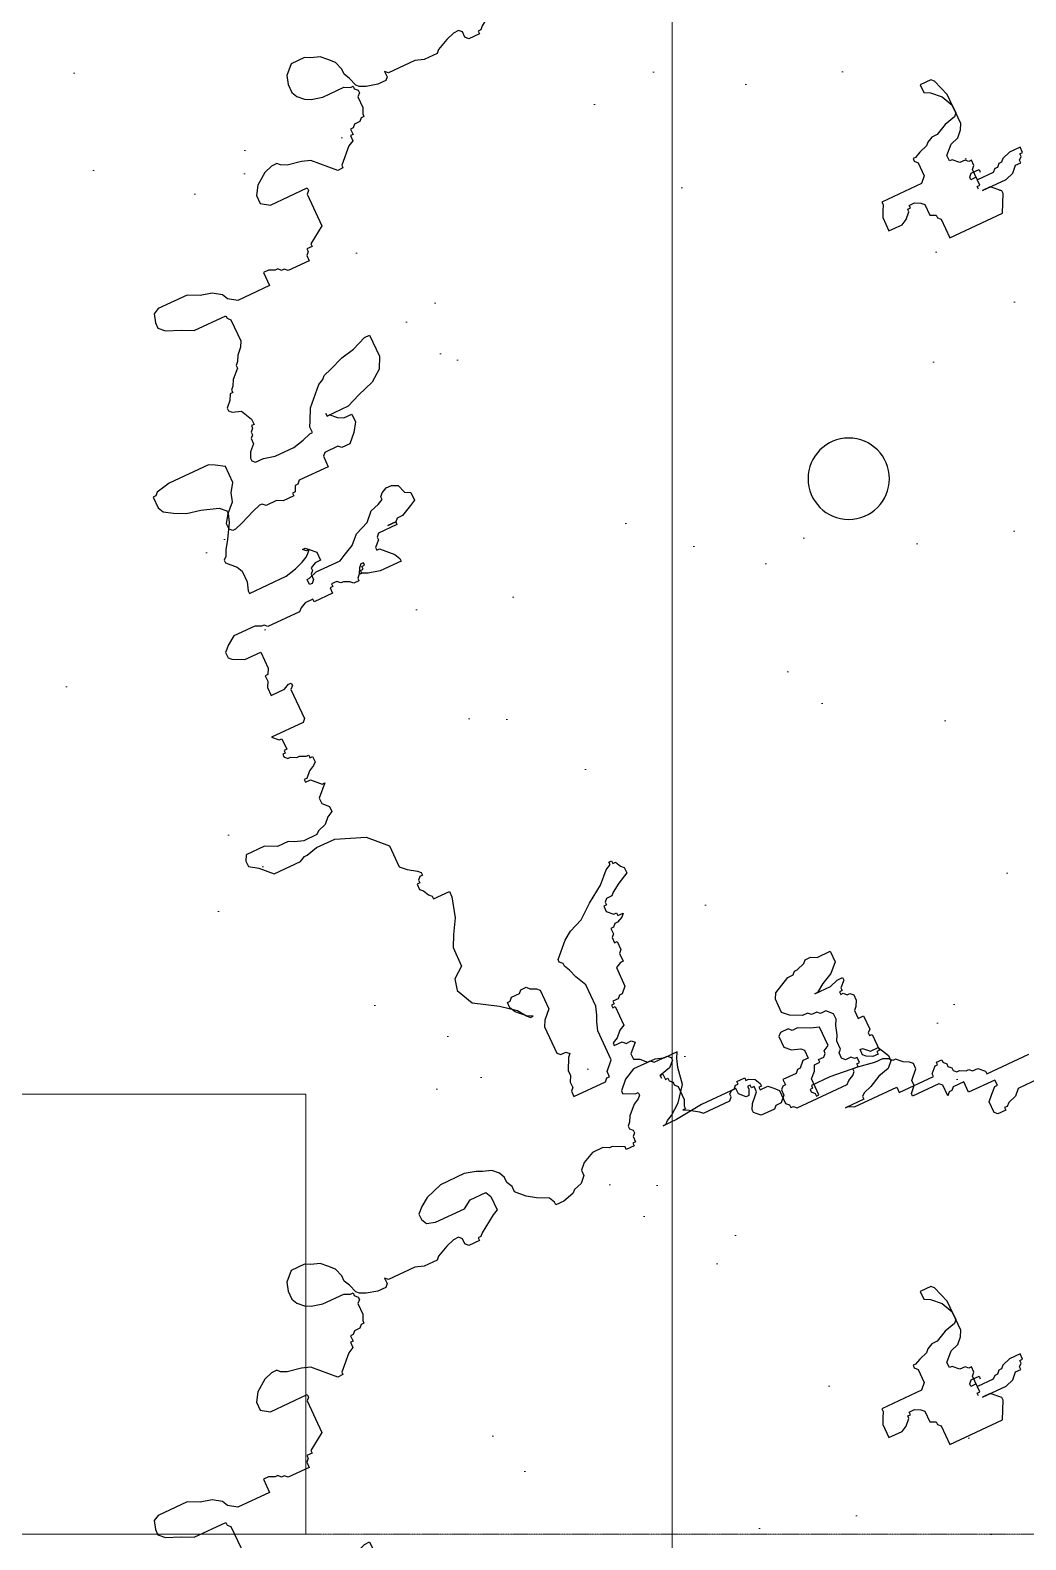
# Model space of a CAD drawing. Header units: millimetres. Extents: x 0 to 71617, y -15450 to 30894.
# Drawn here: x 51468 to 52148, y 18343 to 19373 of the extents above; entities that cross this region are included whole.
import ezdxf

# ---------------------------------------------------------------- set-up
doc = ezdxf.new("R2010")
doc.units = ezdxf.units.MM
doc.linetypes.add('CENTER2', pattern=[1.125, 0.75, -0.125, 0.125, -0.125])
for name, color, linetype, lineweight in [('A-elevation 0.1(8)', 251, 'Continuous', 9), ('axis', 40, 'CENTER2', 5), ('DIM2', 4, 'Continuous', 5), ('tree', 251, 'Continuous', 0)]:
    doc.layers.add(name, color=color, linetype=linetype, lineweight=lineweight)
doc.layers.add('dwgmodels.com', color=250, linetype='Continuous')

# ---------------------------------------------------------------- blocks, each defined once
blk = doc.blocks.new('GRIDLINE-GF')
at = {"layer": 'axis'}
blk.add_line((48410, 1200), (-4020, 1200), dxfattribs=at)
blk = doc.blocks.new('trees top 025')
at = {"layer": 'dwgmodels.com', "color": 0}
for p, q in [((-0.2798, 1.8539), (-0.2548, 1.8622)), ((-0.2548, 1.8622), (-0.1881, 1.8622)), ((-0.1881, 1.8622), (-0.1547, 1.8456)), ((-0.3215, 1.8539), (-0.2798, 1.8539)), ((-0.3132, 1.8372), (-0.3215, 1.8539)), ((-0.3048, 1.8122), (-0.3132, 1.8372)), ((-0.1547, 1.8456), (-0.1297, 1.8206)), ((-0.1297, 1.8206), (-0.1297, 1.8122)), ((-0.6467, 1.7705), (-0.6384, 1.7789)), ((-0.6384, 1.7789), (-0.6134, 1.7789)), ((-0.6134, 1.7789), (-0.605, 1.7705)), ((-0.2965, 1.7622), (-0.3048, 1.8122)), ((-0.1714, 1.7956), (-0.1714, 1.7872)), ((-0.1631, 1.7956), (-0.1714, 1.7956)), ((-0.1714, 1.7872), (-0.1631, 1.7789)), ((-0.1297, 1.8122), (-0.1631, 1.7956)), ((-0.1631, 1.7789), (-0.1464, 1.7705)), ((0.3039, 1.7705), (0.329, 1.7789)), ((0.329, 1.7789), (0.3456, 1.7872)), ((0.3456, 1.7872), (0.379, 1.7956)), ((0.379, 1.7956), (0.4541, 1.7956)), ((0.4541, 1.7956), (0.5041, 1.7789)), ((0.5041, 1.7789), (0.5291, 1.7622)), ((-0.7218, 1.7455), (-0.6968, 1.7539)), ((-0.7218, 1.6872), (-0.7218, 1.7455)), ((-0.6968, 1.7539), (-0.6634, 1.7705)), ((-0.6634, 1.7705), (-0.6467, 1.7705)), ((-0.605, 1.7372), (-0.6217, 1.7205)), ((-0.605, 1.7705), (-0.605, 1.7372)), ((-0.2631, 1.7205), (-0.2965, 1.7622)), ((-0.1464, 1.7705), (-0.1214, 1.7455)), ((-0.1214, 1.7455), (-0.113, 1.7289)), ((0.2789, 1.7372), (0.2873, 1.7539)), ((0.2789, 1.7205), (0.2789, 1.7372)), ((0.2873, 1.7539), (0.3039, 1.7705)), ((0.5291, 1.7622), (0.5458, 1.7455)), ((0.5458, 1.7455), (0.5458, 1.7289)), ((0.846, 1.7205), (0.8627, 1.7372)), ((0.8627, 1.7372), (0.8877, 1.7455)), ((0.8877, 1.7455), (0.9044, 1.7539)), ((0.9044, 1.7539), (0.9461, 1.7539)), ((0.9461, 1.7539), (0.9711, 1.7289)), ((-0.6467, 1.7122), (-0.6551, 1.7039)), ((-0.6551, 1.7039), (-0.6551, 1.6789)), ((-0.6217, 1.7205), (-0.6467, 1.7122)), ((-0.2298, 1.6955), (-0.2631, 1.7205)), ((-0.2131, 1.6872), (-0.2298, 1.6955)), ((-0.113, 1.7289), (-0.1047, 1.7205)), ((-0.1047, 1.7122), (-0.113, 1.7039)), ((-0.113, 1.7039), (-0.113, 1.6955)), ((-0.113, 1.6955), (-0.1047, 1.6872)), ((-0.1047, 1.7205), (-0.1047, 1.7122)), ((-0.0296, 1.6872), (-0.013, 1.6955)), ((-0.013, 1.6955), (0.0204, 1.6955)), ((0.0204, 1.6955), (0.0538, 1.6789)), ((0.2706, 1.7039), (0.2789, 1.7205)), ((0.2706, 1.6872), (0.2706, 1.7039)), ((0.3456, 1.7205), (0.3373, 1.7039)), ((0.3373, 1.7039), (0.3373, 1.6622)), ((0.3957, 1.7205), (0.3456, 1.7205)), ((0.4207, 1.7039), (0.3957, 1.7205)), ((0.5124, 1.7039), (0.4207, 1.7039)), ((0.5374, 1.7122), (0.5124, 1.7039)), ((0.5458, 1.7289), (0.5374, 1.7122)), ((0.821, 1.6789), (0.8293, 1.7039)), ((0.8293, 1.7039), (0.846, 1.7205)), ((0.9711, 1.7289), (0.9794, 1.7039)), ((0.9794, 1.7039), (0.9794, 1.6789)), ((-0.7051, 1.6789), (-0.7218, 1.6872)), ((-0.7051, 1.6705), (-0.7051, 1.6789)), ((-0.6968, 1.6622), (-0.7051, 1.6705)), ((-0.6801, 1.6622), (-0.6968, 1.6622)), ((-0.6801, 1.6539), (-0.6801, 1.6622)), ((-0.6634, 1.6539), (-0.6801, 1.6539)), ((-0.6551, 1.6372), (-0.6634, 1.6539)), ((-0.6551, 1.6789), (-0.6384, 1.6789)), ((-0.6384, 1.6789), (-0.6217, 1.6622)), ((-0.6217, 1.6622), (-0.6134, 1.6622)), ((-0.6134, 1.6622), (-0.605, 1.6539)), ((-0.605, 1.6539), (-0.5633, 1.6539)), ((-0.5633, 1.6539), (-0.5633, 1.6372)), ((-0.48, 1.6705), (-0.4716, 1.6705)), ((-0.48, 1.6539), (-0.48, 1.6705)), ((-0.4716, 1.6455), (-0.48, 1.6539)), ((-0.4716, 1.6789), (-0.4633, 1.6789)), ((-0.4716, 1.6705), (-0.4716, 1.6789)), ((-0.4549, 1.6288), (-0.4716, 1.6455)), ((-0.4633, 1.6789), (-0.4633, 1.6705)), ((-0.4633, 1.6705), (-0.4549, 1.6539)), ((-0.4549, 1.6539), (-0.4466, 1.6539)), ((-0.4466, 1.6539), (-0.4299, 1.6705)), ((-0.4299, 1.6872), (-0.3215, 1.6872)), ((-0.4299, 1.6705), (-0.4299, 1.6872)), ((-0.3215, 1.6872), (-0.2381, 1.6789)), ((-0.2381, 1.6789), (-0.1964, 1.6789)), ((-0.2048, 1.6789), (-0.2131, 1.6872)), ((-0.1964, 1.6789), (-0.2048, 1.6789)), ((-0.1047, 1.6872), (-0.1047, 1.6705)), ((-0.1047, 1.6705), (-0.0963, 1.6705)), ((-0.0963, 1.6705), (-0.0963, 1.6622)), ((-0.0963, 1.6622), (-0.0713, 1.6622)), ((-0.0713, 1.6705), (-0.038, 1.6872)), ((-0.0713, 1.6622), (-0.0713, 1.6705)), ((-0.038, 1.6872), (-0.0296, 1.6872)), ((0.0538, 1.6789), (0.0704, 1.6622)), ((0.0704, 1.6622), (0.0704, 1.6455)), ((0.0704, 1.6455), (0.0871, 1.6288)), ((0.1872, 1.6288), (0.2205, 1.6455)), ((0.2205, 1.6455), (0.2456, 1.6622)), ((0.2456, 1.6622), (0.2706, 1.6872)), ((0.3373, 1.6622), (0.354, 1.6539)), ((0.354, 1.6539), (0.404, 1.6205)), ((0.8043, 1.6205), (0.8126, 1.6455)), ((0.8126, 1.6455), (0.821, 1.6622)), ((0.821, 1.6622), (0.821, 1.6789)), ((0.9544, 1.6455), (0.9377, 1.6372)), ((0.9711, 1.6622), (0.9544, 1.6455)), ((0.9794, 1.6789), (0.9711, 1.6622)), ((-0.7718, 1.5955), (-0.6884, 1.6038)), ((-0.6884, 1.6038), (-0.6301, 1.6038)), ((-0.6384, 1.6205), (-0.6551, 1.6372)), ((-0.6384, 1.5705), (-0.6384, 1.6205)), ((-0.6301, 1.6038), (-0.6301, 1.5955)), ((-0.5633, 1.6372), (-0.555, 1.6372)), ((-0.555, 1.6372), (-0.5467, 1.6288)), ((-0.5467, 1.6288), (-0.5467, 1.6122)), ((-0.5467, 1.6122), (-0.53, 1.5955)), ((-0.4466, 1.6122), (-0.4549, 1.6288)), ((-0.4549, 1.5955), (-0.4466, 1.6038)), ((-0.4466, 1.6038), (-0.4466, 1.6122)), ((0.0871, 1.6288), (0.1121, 1.6205)), ((0.1121, 1.6205), (0.1205, 1.6122)), ((0.1205, 1.6122), (0.1538, 1.6038)), ((0.1538, 1.6038), (0.1789, 1.6038)), ((0.1789, 1.6122), (0.1872, 1.6288)), ((0.1789, 1.6038), (0.1789, 1.6122)), ((0.404, 1.6205), (0.4124, 1.6122)), ((0.4124, 1.6122), (0.4207, 1.6122)), ((0.4207, 1.6122), (0.4207, 1.6038)), ((0.4207, 1.6038), (0.4541, 1.6038)), ((0.4541, 1.6038), (0.4624, 1.6122)), ((0.4624, 1.6288), (0.4707, 1.6372)), ((0.4624, 1.6122), (0.4624, 1.6288)), ((0.4707, 1.6372), (0.4874, 1.6372)), ((0.4874, 1.6372), (0.5124, 1.6288)), ((0.5124, 1.6288), (0.5458, 1.6122)), ((0.5458, 1.6122), (0.5541, 1.6038)), ((0.5541, 1.6038), (0.5958, 1.6038)), ((0.5958, 1.6038), (0.6208, 1.6122)), ((0.6208, 1.6122), (0.7042, 1.6122)), ((0.7042, 1.6122), (0.7126, 1.6205)), ((0.7126, 1.6205), (0.7126, 1.6038)), ((0.7126, 1.6038), (0.7209, 1.5955)), ((0.7459, 1.5955), (0.7793, 1.6038)), ((0.7793, 1.6038), (0.796, 1.6122)), ((0.796, 1.6122), (0.8043, 1.6205)), ((0.8126, 1.6122), (0.8043, 1.6038)), ((0.8043, 1.6038), (0.8043, 1.5955)), ((0.8126, 1.6205), (0.8126, 1.6122)), ((0.821, 1.6205), (0.8126, 1.6205)), ((0.8377, 1.6288), (0.821, 1.6205)), ((0.9044, 1.6288), (0.8377, 1.6288)), ((0.9377, 1.6372), (0.9044, 1.6288)), ((-0.8969, 1.5538), (-0.8802, 1.5705)), ((-0.8802, 1.5705), (-0.8719, 1.5705)), ((-0.8719, 1.5705), (-0.8636, 1.5788)), ((-0.8636, 1.5788), (-0.8469, 1.5872)), ((-0.8469, 1.5872), (-0.8219, 1.5872)), ((-0.8219, 1.5872), (-0.7718, 1.5955)), ((-0.6301, 1.5705), (-0.6384, 1.5705)), ((-0.6301, 1.5955), (-0.6217, 1.5955)), ((-0.6217, 1.5872), (-0.6301, 1.5788)), ((-0.6301, 1.5788), (-0.6301, 1.5705)), ((-0.6217, 1.5955), (-0.6217, 1.5872)), ((-0.53, 1.5955), (-0.5133, 1.5955)), ((-0.5133, 1.5955), (-0.505, 1.5872)), ((-0.505, 1.5872), (-0.4633, 1.5872)), ((-0.4633, 1.5872), (-0.4549, 1.5955)), ((0.7209, 1.5955), (0.7459, 1.5955)), ((0.8043, 1.5955), (0.8126, 1.5872)), ((0.8126, 1.5872), (0.8126, 1.5538)), ((-0.9219, 1.5372), (-0.9136, 1.5455)), ((-0.9219, 1.5205), (-0.9219, 1.5372)), ((-0.8969, 1.4955), (-0.9219, 1.5205)), ((-0.9136, 1.5455), (-0.8969, 1.5538)), ((0.8126, 1.5538), (0.821, 1.5372)), ((0.821, 1.5372), (0.821, 1.5288)), ((0.821, 1.5288), (0.8293, 1.5288)), ((0.8293, 1.5288), (0.8377, 1.5205)), ((0.8377, 1.5205), (0.8543, 1.5205)), ((0.8543, 1.5205), (0.8627, 1.5122)), ((-0.8969, 1.4788), (-0.8969, 1.4955)), ((-0.8802, 1.4621), (-0.8969, 1.4788)), ((0.8627, 1.5122), (0.871, 1.5122)), ((0.871, 1.5122), (0.871, 1.4955)), ((0.871, 1.4955), (0.8794, 1.4955)), ((0.8794, 1.4955), (0.8794, 1.4788)), ((0.8794, 1.4788), (0.896, 1.4705)), ((0.9544, 1.4205), (1.0128, 1.4788)), ((1.0128, 1.4788), (1.0378, 1.4872)), ((1.0378, 1.4872), (1.0795, 1.4955)), ((1.0795, 1.4955), (1.0962, 1.5038)), ((1.0962, 1.5038), (1.1045, 1.5122)), ((1.1045, 1.5122), (1.1212, 1.5122)), ((1.1212, 1.5122), (1.1462, 1.5038)), ((1.1462, 1.5038), (1.1796, 1.4788)), ((1.1796, 1.4788), (1.1963, 1.4538)), ((-1.0304, 1.4288), (-0.997, 1.4288)), ((-1.0304, 1.3955), (-1.0304, 1.4288)), ((-0.997, 1.4288), (-0.9887, 1.4205)), ((-0.972, 1.4455), (-0.9636, 1.4538)), ((-0.972, 1.4121), (-0.972, 1.4455)), ((-0.9636, 1.4538), (-0.8802, 1.4538)), ((-0.8802, 1.4538), (-0.8802, 1.4621)), ((0.896, 1.4705), (0.9377, 1.4288)), ((0.9377, 1.4288), (0.9377, 1.4205)), ((1.1963, 1.4288), (1.1712, 1.4121)), ((1.1963, 1.4538), (1.1963, 1.4288)), ((-1.1137, 1.3955), (-1.0304, 1.3955)), ((-1.1137, 1.3788), (-1.1137, 1.3955)), ((-0.9887, 1.4205), (-0.9803, 1.4205)), ((-0.9803, 1.4205), (-0.972, 1.4121)), ((0.9377, 1.4205), (0.9544, 1.4205)), ((1.0545, 1.4121), (1.0545, 1.4038)), ((1.1712, 1.4121), (1.0545, 1.4121)), ((1.0545, 1.4038), (1.0628, 1.3955)), ((1.0628, 1.3955), (1.0628, 1.2954)), ((-1.2305, 1.3455), (-1.1638, 1.3455)), ((-1.1638, 1.3455), (-1.1471, 1.3288)), ((-1.1054, 1.3788), (-1.1137, 1.3788)), ((-1.0887, 1.3621), (-1.1054, 1.3788)), ((-1.072, 1.3455), (-1.0887, 1.3621)), ((-1.072, 1.3121), (-1.072, 1.3455)), ((-1.1471, 1.3288), (-1.1221, 1.3204)), ((-1.1221, 1.3204), (-1.1137, 1.3121)), ((-1.1137, 1.3121), (-1.1054, 1.3121)), ((-1.1054, 1.3121), (-1.1054, 1.3038)), ((-1.1054, 1.3038), (-1.0804, 1.3038)), ((-1.0804, 1.3038), (-1.072, 1.3121)), ((1.0628, 1.2954), (1.1129, 1.2621)), ((1.1129, 1.2621), (1.1129, 1.2538)), ((1.4298, 1.2538), (1.4631, 1.2621)), ((1.4631, 1.2621), (1.4965, 1.2788)), ((1.4965, 1.2788), (1.5882, 1.2788)), ((1.5882, 1.2788), (1.6049, 1.2704)), ((1.6049, 1.2704), (1.6132, 1.2454)), ((1.1129, 1.2538), (1.1295, 1.2538)), ((1.1295, 1.2538), (1.1295, 1.2454)), ((1.1295, 1.2454), (1.1379, 1.2371)), ((1.1379, 1.2371), (1.1379, 1.2204)), ((1.1379, 1.2204), (1.2046, 1.2204)), ((1.2046, 1.2204), (1.2129, 1.2288)), ((1.2129, 1.2288), (1.2213, 1.2288)), ((1.2213, 1.2288), (1.2296, 1.2371)), ((1.2296, 1.2371), (1.2379, 1.2371)), ((1.2379, 1.2371), (1.2546, 1.2454)), ((1.2546, 1.2454), (1.2713, 1.2454)), ((1.2713, 1.2454), (1.2713, 1.2038)), ((1.3714, 1.2038), (1.3964, 1.2204)), ((1.3964, 1.2204), (1.4047, 1.2371)), ((1.4047, 1.2371), (1.4298, 1.2538)), ((1.5965, 1.2121), (1.5548, 1.1954)), ((1.6132, 1.2288), (1.5965, 1.2121)), ((1.6132, 1.2454), (1.6132, 1.2288)), ((1.2713, 1.2038), (1.3714, 1.2038)), ((1.4214, 1.1704), (1.4131, 1.1621)), ((1.4214, 1.1788), (1.4214, 1.1704)), ((1.5215, 1.1788), (1.4214, 1.1788)), ((1.5548, 1.1954), (1.5215, 1.1788)), ((1.4131, 1.1621), (1.4131, 1.0954)), ((1.4131, 1.0954), (1.4214, 1.0787)), ((1.4214, 1.0787), (1.4381, 1.0621)), ((1.4381, 1.0621), (1.4464, 1.0454)), ((1.4464, 1.0454), (1.4548, 1.0371)), ((1.4548, 1.0371), (1.4548, 1.0287)), ((1.4548, 1.0287), (1.4798, 1.0037)), ((1.4798, 1.0037), (1.4881, 0.987)), ((1.0712, 0.9537), (1.0712, 0.887)), ((1.0878, 0.9537), (1.0712, 0.9537)), ((1.1295, 0.937), (1.0878, 0.9537)), ((1.4881, 0.987), (1.4965, 0.9787)), ((1.4965, 0.9787), (1.4965, 0.9704)), ((1.4965, 0.9704), (1.5048, 0.9704)), ((1.5048, 0.9704), (1.5131, 0.9537)), ((1.5131, 0.9537), (1.5298, 0.937)), ((-0.7218, 0.8787), (-0.7051, 0.9287)), ((-0.7051, 0.9287), (-0.6968, 0.937)), ((-0.6968, 0.937), (-0.6634, 0.937)), ((-0.6634, 0.912), (-0.6801, 0.9037)), ((-0.6634, 0.937), (-0.6634, 0.912)), ((1.1712, 0.9287), (1.1295, 0.937)), ((1.2129, 0.912), (1.1712, 0.9287)), ((1.2379, 0.9037), (1.2129, 0.912)), ((1.4965, 0.912), (1.4798, 0.8787)), ((1.5215, 0.9204), (1.4965, 0.912)), ((1.5298, 0.9287), (1.5215, 0.9204)), ((1.5298, 0.937), (1.5298, 0.9287)), ((-0.7051, 0.8787), (-0.7218, 0.8453)), ((-0.7218, 0.787), (-0.7218, 0.8787)), ((-0.6801, 0.9037), (-0.7051, 0.8787)), ((1.0712, 0.887), (1.0878, 0.8537)), ((1.2463, 0.8954), (1.2379, 0.9037)), ((1.263, 0.887), (1.2463, 0.8954)), ((1.313, 0.837), (1.263, 0.887)), ((1.4798, 0.8787), (1.4798, 0.862)), ((-0.7218, 0.8453), (-0.7218, 0.8203)), ((1.0878, 0.8537), (1.1212, 0.8287)), ((1.1212, 0.8287), (1.1712, 0.812)), ((1.3297, 0.8037), (1.313, 0.837)), ((1.4798, 0.862), (1.4881, 0.862)), ((1.4881, 0.862), (1.4881, 0.8537)), ((1.4881, 0.8537), (1.4965, 0.8453)), ((1.4965, 0.8453), (1.4965, 0.837)), ((1.4965, 0.837), (1.5048, 0.8287)), ((1.5048, 0.8287), (1.5048, 0.812)), ((-0.7218, 0.8203), (-0.7135, 0.812)), ((-0.7135, 0.7703), (-0.7218, 0.787)), ((-0.7135, 0.812), (-0.6801, 0.8037)), ((-0.6801, 0.8037), (-0.6467, 0.787)), ((-0.6467, 0.787), (-0.6301, 0.787)), ((-0.6301, 0.787), (-0.6134, 0.7787)), ((1.1712, 0.812), (1.2129, 0.7953)), ((1.2129, 0.7953), (1.2796, 0.7953)), ((1.2713, 0.7953), (1.2546, 0.7787)), ((1.2796, 0.7953), (1.2713, 0.7953)), ((1.2796, 0.8037), (1.2796, 0.7953)), ((1.2796, 0.7953), (1.2796, 0.8037)), ((1.338, 0.787), (1.3297, 0.8037)), ((1.338, 0.7703), (1.338, 0.787)), ((1.5048, 0.812), (1.5215, 0.7953)), ((1.5215, 0.7953), (1.5298, 0.7787)), ((1.6049, 0.787), (1.6299, 0.8037)), ((1.6049, 0.737), (1.6049, 0.787)), ((1.6299, 0.8037), (1.6466, 0.812)), ((1.6466, 0.812), (1.7717, 0.812)), ((1.7717, 0.812), (1.8134, 0.8037)), ((1.8134, 0.8037), (1.8217, 0.7953)), ((1.8217, 0.7953), (1.83, 0.7953)), ((1.83, 0.7953), (1.83, 0.762)), ((-0.6968, 0.7537), (-0.7135, 0.7703)), ((-0.6718, 0.7453), (-0.6968, 0.7537)), ((-0.6467, 0.7203), (-0.6718, 0.7453)), ((-0.6134, 0.7787), (-0.605, 0.7703)), ((-0.605, 0.7703), (-0.58, 0.762)), ((-0.58, 0.762), (-0.5633, 0.7537)), ((-0.5633, 0.7537), (-0.555, 0.7537)), ((-0.555, 0.7453), (-0.5633, 0.737)), ((-0.5633, 0.737), (-0.5633, 0.6953)), ((-0.555, 0.7537), (-0.555, 0.7453)), ((1.2129, 0.7703), (1.2129, 0.7453)), ((1.2379, 0.7703), (1.2129, 0.7703)), ((1.2129, 0.7453), (1.2296, 0.7203)), ((1.2546, 0.7787), (1.2379, 0.7703)), ((1.3464, 0.7703), (1.338, 0.7703)), ((1.3714, 0.762), (1.3464, 0.7703)), ((1.4047, 0.7537), (1.3714, 0.762)), ((1.4631, 0.7537), (1.4047, 0.7537)), ((1.4965, 0.762), (1.4631, 0.7537)), ((1.5215, 0.762), (1.4965, 0.762)), ((1.5298, 0.7703), (1.5215, 0.762)), ((1.5298, 0.7787), (1.5298, 0.7703)), ((1.6216, 0.712), (1.6049, 0.737)), ((1.8217, 0.7453), (1.7967, 0.7287)), ((1.83, 0.762), (1.8217, 0.7453)), ((-0.6718, 0.687), (-0.6551, 0.7036)), ((-0.6551, 0.7036), (-0.6467, 0.7036)), ((-0.6467, 0.7036), (-0.6467, 0.7203)), ((-0.5633, 0.6953), (-0.5467, 0.6786)), ((1.2296, 0.7203), (1.2546, 0.6953)), ((1.2546, 0.6953), (1.2796, 0.6953)), ((1.2796, 0.6953), (1.288, 0.7036)), ((1.288, 0.7036), (1.3297, 0.7036)), ((1.3297, 0.7036), (1.338, 0.6953)), ((1.338, 0.6953), (1.338, 0.662)), ((1.6299, 0.687), (1.6216, 0.712)), ((1.7216, 0.7036), (1.6716, 0.687)), ((1.7633, 0.712), (1.7216, 0.7036)), ((1.7967, 0.7287), (1.7633, 0.712)), ((-0.8469, 0.6536), (-0.8135, 0.6536)), ((-0.8469, 0.637), (-0.8469, 0.6536)), ((-0.8135, 0.6536), (-0.7885, 0.6453)), ((-0.7051, 0.6786), (-0.6968, 0.6786)), ((-0.7051, 0.662), (-0.7051, 0.6786)), ((-0.6968, 0.6536), (-0.7051, 0.662)), ((-0.6968, 0.6786), (-0.6884, 0.687)), ((-0.6968, 0.6036), (-0.6968, 0.6536)), ((-0.6884, 0.687), (-0.6718, 0.687)), ((-0.5467, 0.6786), (-0.4216, 0.6786)), ((-0.4216, 0.6786), (-0.4216, 0.6703)), ((-0.4216, 0.6703), (-0.4132, 0.6536)), ((-0.4132, 0.6536), (-0.4049, 0.637)), ((1.338, 0.662), (1.4298, 0.662)), ((1.4298, 0.662), (1.4381, 0.6536)), ((1.4381, 0.6536), (1.4464, 0.6536)), ((1.4464, 0.6536), (1.4548, 0.637)), ((1.6549, 0.662), (1.6299, 0.687)), ((1.6716, 0.687), (1.6549, 0.6703)), ((1.6549, 0.6703), (1.6549, 0.662)), ((1.6549, 0.662), (1.6633, 0.637)), ((1.6716, 0.637), (1.6549, 0.662)), ((-0.8385, 0.637), (-0.8469, 0.637)), ((-0.8385, 0.6286), (-0.8385, 0.637)), ((-0.8302, 0.6203), (-0.8385, 0.6286)), ((-0.8302, 0.612), (-0.8302, 0.6203)), ((-0.8135, 0.612), (-0.8302, 0.612)), ((-0.7969, 0.5953), (-0.8135, 0.612)), ((-0.7885, 0.6453), (-0.7802, 0.637)), ((-0.7802, 0.637), (-0.7718, 0.637)), ((-0.7718, 0.637), (-0.7635, 0.6286)), ((-0.7635, 0.6286), (-0.7552, 0.6286)), ((-0.7552, 0.6286), (-0.7468, 0.6203)), ((-0.7468, 0.6203), (-0.6968, 0.6203)), ((-0.7135, 0.6453), (-0.7135, 0.637)), ((-0.6884, 0.6453), (-0.7135, 0.6453)), ((-0.6968, 0.6286), (-0.6801, 0.6286)), ((-0.6968, 0.6203), (-0.6968, 0.6286)), ((-0.6801, 0.637), (-0.6884, 0.6453)), ((-0.6801, 0.6286), (-0.6801, 0.637)), ((-0.5217, 0.6286), (-0.53, 0.6203)), ((-0.53, 0.6203), (-0.53, 0.587)), ((-0.505, 0.637), (-0.5217, 0.6286)), ((-0.4883, 0.637), (-0.505, 0.637)), ((-0.4883, 0.6286), (-0.4883, 0.637)), ((-0.48, 0.6286), (-0.4883, 0.6286)), ((-0.48, 0.6203), (-0.48, 0.6286)), ((-0.4633, 0.6036), (-0.48, 0.6203)), ((-0.4049, 0.637), (-0.4049, 0.5953)), ((1.4548, 0.637), (1.4631, 0.637)), ((1.4631, 0.637), (1.4631, 0.6286)), ((1.4631, 0.6286), (1.4965, 0.6286)), ((1.4965, 0.6286), (1.5131, 0.637)), ((1.5131, 0.637), (1.5465, 0.637)), ((1.5465, 0.637), (1.5548, 0.6453)), ((1.5548, 0.6453), (1.5632, 0.6453)), ((1.5632, 0.6453), (1.5882, 0.637)), ((1.5882, 0.637), (1.6299, 0.6203)), ((1.6299, 0.6203), (1.6549, 0.612)), ((1.6549, 0.612), (1.6633, 0.612)), ((1.6633, 0.637), (1.6883, 0.5953)), ((1.6633, 0.612), (1.6716, 0.6203)), ((1.6716, 0.6203), (1.6716, 0.637)), ((-0.7718, 0.587), (-0.7969, 0.5953)), ((-0.6968, 0.587), (-0.7718, 0.587)), ((-0.7468, 0.562), (-0.7218, 0.587)), ((-0.7218, 0.587), (-0.6968, 0.587)), ((-0.6884, 0.6036), (-0.6968, 0.6036)), ((-0.6884, 0.5953), (-0.6884, 0.6036)), ((-0.5467, 0.5703), (-0.555, 0.562)), ((-0.53, 0.587), (-0.5467, 0.5786)), ((-0.5467, 0.5786), (-0.5467, 0.5703)), ((-0.4466, 0.5953), (-0.4633, 0.6036)), ((-0.4049, 0.5953), (-0.4466, 0.5953)), ((1.6883, 0.5953), (1.705, 0.5703)), ((1.705, 0.5703), (1.7133, 0.5536)), ((-0.7468, 0.5536), (-0.7468, 0.562)), ((-0.7218, 0.5036), (-0.7468, 0.5536)), ((-0.555, 0.562), (-0.555, 0.5036)), ((1.1796, 0.5286), (1.1712, 0.5036)), ((1.1963, 0.5369), (1.1796, 0.5286)), ((1.2129, 0.5369), (1.1963, 0.5369)), ((1.2296, 0.5286), (1.2129, 0.5369)), ((1.2379, 0.5203), (1.2296, 0.5286)), ((1.2379, 0.5119), (1.2379, 0.5203)), ((1.7216, 0.5369), (1.6966, 0.5119)), ((1.7133, 0.5536), (1.7216, 0.5453)), ((1.7216, 0.5453), (1.7216, 0.5369)), ((-0.555, 0.5036), (-0.7218, 0.5036)), ((1.1712, 0.5036), (1.1546, 0.4953)), ((1.1546, 0.4953), (1.1546, 0.4703)), ((1.2546, 0.5036), (1.2379, 0.5119)), ((1.2796, 0.4953), (1.2546, 0.5036)), ((1.3047, 0.4703), (1.2796, 0.4953)), ((1.4965, 0.4786), (1.4881, 0.4703)), ((1.5048, 0.4786), (1.4965, 0.4786)), ((1.4965, 0.4703), (1.5048, 0.4786)), ((1.6966, 0.5119), (1.6883, 0.4953)), ((1.6883, 0.4953), (1.6883, 0.4619)), ((1.1546, 0.4703), (1.1712, 0.4619)), ((1.1712, 0.4619), (1.2046, 0.4453)), ((1.2046, 0.4453), (1.2213, 0.4453)), ((1.2213, 0.4453), (1.2296, 0.4369)), ((1.2296, 0.4369), (1.2296, 0.4286)), ((1.2546, 0.4369), (1.2296, 0.4369)), ((1.2296, 0.4369), (1.2546, 0.4369)), ((1.3464, 0.4536), (1.3047, 0.4703)), ((1.3714, 0.4286), (1.3464, 0.4536)), ((1.4881, 0.4703), (1.4715, 0.4536)), ((1.4715, 0.4536), (1.4715, 0.4286)), ((1.4881, 0.4703), (1.4965, 0.4703)), ((1.4965, 0.4619), (1.4881, 0.4703)), ((1.5048, 0.4536), (1.4965, 0.4619)), ((1.5215, 0.4453), (1.5048, 0.4536)), ((1.5465, 0.4369), (1.5215, 0.4453)), ((1.5799, 0.4286), (1.5465, 0.4369)), ((1.6883, 0.4619), (1.6966, 0.4369)), ((1.6966, 0.4369), (1.6966, 0.4286)), ((1.2296, 0.4286), (1.288, 0.4286)), ((1.288, 0.4286), (1.2963, 0.4203)), ((1.2963, 0.4203), (1.2963, 0.4119)), ((1.2963, 0.4119), (1.313, 0.3952)), ((1.313, 0.3952), (1.313, 0.3869)), ((1.4047, 0.4119), (1.3714, 0.4286)), ((1.4214, 0.4036), (1.4047, 0.4119)), ((1.4965, 0.4036), (1.4214, 0.4036)), ((1.4715, 0.4286), (1.4881, 0.4286)), ((1.4881, 0.4286), (1.5048, 0.4203)), ((1.5215, 0.3952), (1.4965, 0.4036)), ((1.5048, 0.4203), (1.5048, 0.4119)), ((1.5048, 0.4119), (1.5131, 0.4036)), ((1.5131, 0.4036), (1.5131, 0.3869)), ((1.5298, 0.3952), (1.5215, 0.3952)), ((1.5298, 0.3786), (1.5298, 0.3952)), ((1.6966, 0.4286), (1.5799, 0.4286)), ((1.2713, 0.3536), (1.263, 0.3369)), ((1.3047, 0.3869), (1.2713, 0.3536)), ((1.313, 0.3869), (1.3047, 0.3869)), ((1.363, 0.3702), (1.3714, 0.3702)), ((1.363, 0.3619), (1.363, 0.3702)), ((1.3714, 0.3619), (1.363, 0.3619)), ((1.3714, 0.3702), (1.3797, 0.3619)), ((1.3714, 0.3536), (1.3714, 0.3619)), ((1.3797, 0.3536), (1.3714, 0.3536)), ((1.3797, 0.3619), (1.3881, 0.3452)), ((1.3797, 0.3452), (1.3797, 0.3536)), ((1.4464, 0.3452), (1.4548, 0.3536)), ((1.4548, 0.3536), (1.4715, 0.3536)), ((1.4715, 0.3536), (1.4715, 0.3452)), ((1.5131, 0.3869), (1.5215, 0.3786)), ((1.5215, 0.3786), (1.5298, 0.3786)), ((1.263, 0.3369), (1.263, 0.3286)), ((1.263, 0.3286), (1.3297, 0.3286)), ((1.3297, 0.3286), (1.363, 0.3369)), ((1.363, 0.3369), (1.3797, 0.3452)), ((1.3881, 0.3452), (1.3797, 0.3452)), ((1.3797, 0.3452), (1.3881, 0.3452)), ((1.3881, 0.3452), (1.3964, 0.3369)), ((1.3964, 0.3369), (1.3964, 0.3286)), ((1.3964, 0.3286), (1.4131, 0.3286)), ((1.4131, 0.3286), (1.4214, 0.3369)), ((1.4214, 0.3369), (1.4381, 0.3452)), ((1.4381, 0.3452), (1.4464, 0.3452)), ((1.4715, 0.3452), (1.4798, 0.3452)), ((1.4798, 0.3452), (1.4798, 0.3286)), ((1.4798, 0.3286), (1.5382, 0.3286)), ((1.5382, 0.3369), (1.5632, 0.3369)), ((1.5382, 0.3286), (1.5382, 0.3369)), ((1.5632, 0.3369), (1.5799, 0.3286)), ((1.5799, 0.3286), (1.5882, 0.3202)), ((1.5882, 0.3202), (1.6883, 0.3202)), ((1.6883, 0.3202), (1.6966, 0.3286)), ((1.6966, 0.3286), (1.705, 0.3286)), ((1.705, 0.3286), (1.7216, 0.3369)), ((1.7216, 0.3369), (1.7883, 0.3369)), ((1.7883, 0.3369), (1.8134, 0.3202)), ((1.8134, 0.3202), (1.83, 0.3036)), ((1.83, 0.3036), (1.83, 0.2869)), ((1.7383, 0.2619), (1.7383, 0.2119)), ((1.7883, 0.2619), (1.7383, 0.2619)), ((1.8217, 0.2786), (1.7883, 0.2619)), ((1.83, 0.2869), (1.8217, 0.2786)), ((1.7383, 0.2119), (1.7466, 0.1952)), ((1.7466, 0.1952), (1.755, 0.1952)), ((1.755, 0.1952), (1.755, 0.1785)), ((1.755, 0.1785), (1.7633, 0.1619)), ((1.6966, 0.1452), (1.6966, 0.1369)), ((1.705, 0.1452), (1.6966, 0.1452)), ((1.6966, 0.1369), (1.705, 0.1285)), ((1.7216, 0.1369), (1.705, 0.1452)), ((1.7633, 0.1369), (1.7216, 0.1369)), ((1.7633, 0.1619), (1.7633, 0.1369)), ((1.705, 0.1285), (1.705, 0.0368)), ((1.705, 0.0368), (1.7133, 0.0285)), ((1.7133, 0.0285), (1.8134, 0.0285)), ((1.7883, 0.0118), (1.7883, -0.0215)), ((1.7967, 0.0118), (1.7883, 0.0118)), ((1.8134, 0.0285), (1.7967, 0.0118)), ((1.7883, -0.0215), (1.7967, -0.0215)), ((1.7967, -0.0215), (1.7967, -0.0298)), ((1.7967, -0.0298), (1.805, -0.0298)), ((1.805, -0.0382), (1.7967, -0.0465)), ((1.805, -0.0298), (1.805, -0.0382)), ((1.73, -0.0715), (1.73, -0.0882)), ((1.7383, -0.0715), (1.73, -0.0715)), ((1.7383, -0.0632), (1.7383, -0.0715)), ((1.7466, -0.0632), (1.7383, -0.0632)), ((1.7633, -0.0549), (1.7466, -0.0632)), ((1.7717, -0.0549), (1.7633, -0.0549)), ((1.7883, -0.0465), (1.7717, -0.0549)), ((1.7967, -0.0465), (1.7883, -0.0465)), ((1.73, -0.0882), (1.7383, -0.0965)), ((1.7383, -0.0965), (1.755, -0.1049)), ((1.755, -0.1049), (1.7717, -0.1215)), ((1.7717, -0.1215), (1.78, -0.1215)), ((1.78, -0.1215), (1.78, -0.1299)), ((1.73, -0.1549), (1.7633, -0.1882)), ((1.7383, -0.1549), (1.73, -0.1549)), ((1.7633, -0.1299), (1.7383, -0.1549)), ((1.78, -0.1299), (1.7633, -0.1299)), ((1.7633, -0.2049), (1.7466, -0.2216)), ((1.7633, -0.1882), (1.7633, -0.2049)), ((1.7466, -0.2216), (1.7466, -0.2382)), ((1.7466, -0.2382), (1.7633, -0.2466)), ((1.7633, -0.2466), (1.78, -0.2632)), ((1.9301, -0.2632), (1.9635, -0.2466)), ((1.9635, -0.2466), (2.0218, -0.2466)), ((2.0218, -0.2466), (2.0302, -0.2632)), ((1.78, -0.2632), (1.805, -0.2716)), ((1.805, -0.2716), (1.8134, -0.2799)), ((1.8134, -0.2799), (1.8551, -0.2799)), ((1.8551, -0.2799), (1.8801, -0.2716)), ((1.8801, -0.2716), (1.8968, -0.2632)), ((1.8968, -0.2632), (1.9301, -0.2632)), ((2.0052, -0.2966), (1.9718, -0.3299)), ((2.0302, -0.2799), (2.0052, -0.2966)), ((2.0302, -0.2632), (2.0302, -0.2799)), ((1.7717, -0.3132), (1.6883, -0.3466)), ((1.83, -0.3132), (1.7717, -0.3132)), ((1.8634, -0.3216), (1.83, -0.3132)), ((1.8717, -0.3216), (1.8634, -0.3216)), ((1.8884, -0.3299), (1.8717, -0.3216)), ((1.9718, -0.3299), (1.8884, -0.3299)), ((1.6883, -0.3466), (1.6382, -0.3966)), ((1.6382, -0.3966), (1.6382, -0.4633)), ((1.6382, -0.4633), (1.6216, -0.4799)), ((1.5965, -0.4966), (1.5882, -0.5049)), ((1.5882, -0.5049), (1.5882, -0.5133)), ((1.5882, -0.5133), (1.5965, -0.5133)), ((1.6216, -0.4799), (1.5965, -0.4966)), ((1.5965, -0.5133), (1.6049, -0.5216)), ((1.6049, -0.555), (1.5965, -0.5716)), ((1.6049, -0.5216), (1.6049, -0.53)), ((1.6049, -0.53), (1.6132, -0.53)), ((1.6132, -0.5466), (1.6049, -0.555)), ((1.6132, -0.53), (1.6132, -0.5466)), ((1.5382, -0.5883), (1.5382, -0.605)), ((1.5882, -0.5883), (1.5382, -0.5883)), ((1.5382, -0.605), (1.5548, -0.6633)), ((1.5965, -0.5716), (1.5882, -0.58)), ((1.5882, -0.58), (1.5882, -0.5883)), ((1.5548, -0.6633), (1.5799, -0.705)), ((1.0628, -0.73), (1.0545, -0.7383)), ((1.0712, -0.7133), (1.0628, -0.73)), ((1.0795, -0.7133), (1.0712, -0.7133)), ((1.0795, -0.705), (1.0795, -0.7133)), ((1.0878, -0.705), (1.0795, -0.705)), ((1.0878, -0.7133), (1.0878, -0.705)), ((1.1045, -0.7217), (1.0878, -0.7133)), ((1.1379, -0.755), (1.1045, -0.7217)), ((1.5799, -0.705), (1.5965, -0.7383)), ((1.0545, -0.7383), (1.0545, -0.755)), ((1.0545, -0.755), (1.0878, -0.7717)), ((1.0878, -0.7717), (1.1129, -0.7883)), ((1.1879, -0.7883), (1.1379, -0.755)), ((1.5965, -0.7383), (1.5965, -0.7967)), ((1.1129, -0.7883), (1.1212, -0.7967)), ((1.1212, -0.7967), (1.1379, -0.7967)), ((1.1379, -0.7967), (1.1462, -0.805)), ((1.1462, -0.805), (1.1462, -0.8133)), ((1.1462, -0.8133), (1.1546, -0.8133)), ((1.1546, -0.8133), (1.1546, -0.83)), ((1.2296, -0.8217), (1.1879, -0.7883)), ((1.2713, -0.8384), (1.2296, -0.8217)), ((1.5965, -0.7967), (1.6299, -0.8217)), ((1.6299, -0.8217), (1.6382, -0.855)), ((1.1129, -0.855), (1.1212, -0.8634)), ((1.1295, -0.855), (1.1129, -0.855)), ((1.1212, -0.8634), (1.1379, -0.8717)), ((1.1295, -0.8467), (1.1295, -0.855)), ((1.1379, -0.8467), (1.1295, -0.8467)), ((1.1546, -0.83), (1.1379, -0.8467)), ((1.2963, -0.855), (1.2713, -0.8384)), ((1.338, -0.8967), (1.2963, -0.855)), ((1.6382, -0.855), (1.6132, -0.905)), ((1.1379, -0.8717), (1.1462, -0.8717)), ((1.1462, -0.8717), (1.1546, -0.88)), ((1.1546, -0.88), (1.1629, -0.88)), ((1.1629, -0.88), (1.1629, -0.8967)), ((1.1629, -0.8967), (1.1712, -0.905)), ((1.1712, -0.905), (1.1712, -0.9217)), ((1.3297, -0.9134), (1.338, -0.905)), ((1.338, -0.905), (1.338, -0.8967)), ((1.6132, -0.905), (1.5465, -0.9467)), ((1.1629, -0.9217), (1.1629, -0.9467)), ((1.1712, -0.9217), (1.1629, -0.9217)), ((1.1629, -0.9467), (1.1712, -0.955)), ((1.313, -0.9634), (1.3213, -0.9384)), ((1.3213, -0.9384), (1.3297, -0.9217)), ((1.3297, -0.9217), (1.3297, -0.9134)), ((1.4298, -0.9467), (1.4214, -0.955)), ((1.4464, -0.9384), (1.4298, -0.9467)), ((1.4548, -0.93), (1.4464, -0.9384)), ((1.4715, -0.93), (1.4548, -0.93)), ((1.4798, -0.9384), (1.4715, -0.93)), ((1.5048, -0.9384), (1.4798, -0.9384)), ((1.5131, -0.9467), (1.5048, -0.9384)), ((1.5465, -0.9467), (1.5048, -0.9801)), ((1.5215, -0.9467), (1.5131, -0.9467)), ((1.5215, -0.9634), (1.5215, -0.9467)), ((1.1712, -0.955), (1.1712, -0.9801)), ((1.1712, -0.9801), (1.1796, -0.9801)), ((1.1796, -0.9801), (1.1963, -0.9884)), ((1.1963, -0.9884), (1.1963, -1.0467)), ((1.2963, -0.9967), (1.313, -0.9634)), ((1.4214, -0.955), (1.4214, -1.0134)), ((1.4881, -1.0051), (1.5131, -0.9801)), ((1.5048, -0.9801), (1.4881, -1.0051)), ((1.5131, -0.9801), (1.5215, -0.9634)), ((1.2963, -1.0634), (1.2963, -0.9967)), ((1.4214, -1.0134), (1.4464, -1.0384)), ((1.4464, -1.0384), (1.4548, -1.0551)), ((1.4715, -1.0134), (1.4881, -1.0051)), ((1.4798, -1.0134), (1.4715, -1.0134)), ((1.4881, -1.0051), (1.4798, -1.0134)), ((1.1963, -1.0467), (1.2129, -1.0634)), ((1.2129, -1.0634), (1.2213, -1.0634)), ((1.2213, -1.0634), (1.2296, -1.0717)), ((1.2296, -1.0717), (1.2463, -1.0717)), ((1.2463, -1.0717), (1.2463, -1.0801)), ((1.2463, -1.0801), (1.2546, -1.0801)), ((1.2546, -1.0801), (1.2546, -1.0884)), ((1.3047, -1.0884), (1.2963, -1.0634)), ((1.4548, -1.0551), (1.4548, -1.1384)), ((1.2463, -1.0884), (1.2463, -1.1468)), ((1.2546, -1.0884), (1.2463, -1.0884)), ((1.313, -1.1051), (1.3047, -1.0884)), ((1.3213, -1.1301), (1.313, -1.1051)), ((1.2463, -1.1468), (1.263, -1.1551)), ((1.263, -1.1551), (1.2796, -1.1718)), ((1.3213, -1.2218), (1.3213, -1.1301)), ((1.4298, -1.1468), (1.4214, -1.1551)), ((1.4214, -1.1551), (1.4298, -1.1634)), ((1.4464, -1.1468), (1.4298, -1.1468)), ((1.4298, -1.1634), (1.4464, -1.1968)), ((1.4548, -1.1384), (1.4464, -1.1468)), ((0.6208, -1.2051), (0.6208, -1.2384)), ((0.6625, -1.2051), (0.6208, -1.2051)), ((0.6792, -1.1968), (0.6625, -1.2051)), ((0.6959, -1.1968), (0.6792, -1.1968)), ((0.7042, -1.2051), (0.6959, -1.1968)), ((0.7292, -1.2134), (0.7042, -1.2051)), ((1.2463, -1.1968), (1.2379, -1.2051)), ((1.2379, -1.2051), (1.263, -1.2301)), ((1.263, -1.1968), (1.2463, -1.1968)), ((1.2713, -1.1884), (1.263, -1.1968)), ((1.2963, -1.1884), (1.2713, -1.1884)), ((1.2796, -1.1718), (1.2963, -1.1801)), ((1.2963, -1.1801), (1.2963, -1.1884)), ((1.4464, -1.1968), (1.4464, -1.2134)), ((0.6208, -1.2384), (0.6459, -1.2634)), ((0.7376, -1.2134), (0.7292, -1.2134)), ((0.7459, -1.2218), (0.7376, -1.2134)), ((0.7626, -1.2218), (0.7459, -1.2218)), ((0.8126, -1.2468), (0.7626, -1.2218)), ((0.821, -1.2634), (0.8126, -1.2468)), ((1.263, -1.2468), (1.2463, -1.2551)), ((1.263, -1.2301), (1.263, -1.2468)), ((1.3464, -1.2468), (1.3213, -1.2218)), ((1.3464, -1.2634), (1.3464, -1.2468)), ((1.4464, -1.2134), (1.4548, -1.2301)), ((1.4548, -1.2301), (1.4548, -1.2468)), ((1.4548, -1.2468), (1.4631, -1.2551)), ((0.6208, -1.2885), (0.6208, -1.2968)), ((0.6375, -1.2885), (0.6208, -1.2885)), ((0.6208, -1.2968), (0.6375, -1.3135)), ((0.6625, -1.2968), (0.6375, -1.2885)), ((0.6459, -1.2634), (0.6792, -1.2801)), ((0.7126, -1.2968), (0.6625, -1.2968)), ((0.6792, -1.2801), (0.7042, -1.2968)), ((0.7042, -1.2968), (0.7126, -1.2968)), ((0.821, -1.3051), (0.821, -1.2634)), ((1.1712, -1.2801), (1.1629, -1.2885)), ((1.1629, -1.2885), (1.1629, -1.2968)), ((1.1629, -1.2968), (1.1796, -1.3135)), ((1.2129, -1.2801), (1.1712, -1.2801)), ((1.2213, -1.2718), (1.2129, -1.2801)), ((1.2296, -1.2718), (1.2213, -1.2718)), ((1.2463, -1.2551), (1.2296, -1.2718)), ((1.3547, -1.2634), (1.3464, -1.2634)), ((1.363, -1.2718), (1.3547, -1.2634)), ((1.4631, -1.2718), (1.363, -1.2718)), ((1.4631, -1.2551), (1.4631, -1.2718)), ((0.6208, -1.3385), (0.6125, -1.3468)), ((0.6292, -1.3385), (0.6208, -1.3385)), ((0.6375, -1.3301), (0.6292, -1.3385)), ((0.6375, -1.3135), (0.6375, -1.3218)), ((0.6375, -1.3218), (0.6459, -1.3218)), ((0.6459, -1.3301), (0.6375, -1.3301)), ((0.6459, -1.3218), (0.6459, -1.3301)), ((0.7459, -1.3468), (0.7543, -1.3385)), ((0.7543, -1.3385), (0.7709, -1.3385)), ((0.7709, -1.3385), (0.8043, -1.3218)), ((0.8043, -1.3218), (0.821, -1.3051)), ((1.1796, -1.3135), (1.2129, -1.3218)), ((1.1963, -1.3385), (1.1963, -1.3468)), ((1.2046, -1.3385), (1.1963, -1.3385)), ((1.2046, -1.3218), (1.2046, -1.3385)), ((1.2129, -1.3218), (1.2046, -1.3218)), ((1.2129, -1.3301), (1.2129, -1.3218)), ((1.2129, -1.3218), (1.2129, -1.3301)), ((0.6125, -1.3468), (0.6125, -1.3635)), ((0.6125, -1.3635), (0.6208, -1.3801)), ((0.6208, -1.3801), (0.6292, -1.3885)), ((0.6876, -1.3718), (0.7042, -1.3551)), ((0.6876, -1.3885), (0.6876, -1.3718)), ((0.7042, -1.3551), (0.7209, -1.3551)), ((0.7209, -1.3551), (0.7292, -1.3468)), ((0.7292, -1.3468), (0.7459, -1.3468)), ((1.1879, -1.3635), (1.1796, -1.3718)), ((1.1796, -1.3718), (1.1796, -1.4135)), ((1.1963, -1.3468), (1.1879, -1.3551)), ((1.1879, -1.3551), (1.1879, -1.3635)), ((0.6125, -1.4135), (0.6125, -1.4552)), ((0.6292, -1.4135), (0.6125, -1.4135)), ((0.6292, -1.3885), (0.6292, -1.4135)), ((0.6959, -1.4051), (0.6876, -1.3885)), ((0.7042, -1.4302), (0.6959, -1.4051)), ((1.1796, -1.4135), (1.1879, -1.4302)), ((0.6125, -1.4552), (0.6208, -1.4635)), ((0.6208, -1.4635), (0.6208, -1.4718)), ((0.7126, -1.4468), (0.7042, -1.4302)), ((0.7126, -1.4718), (0.7126, -1.4468)), ((0.9711, -1.4468), (0.9628, -1.4635)), ((0.9628, -1.4635), (0.9628, -1.4718)), ((0.9878, -1.4385), (0.9711, -1.4468)), ((0.9961, -1.4385), (0.9878, -1.4385)), ((0.9961, -1.4302), (0.9961, -1.4385)), ((1.0211, -1.4302), (0.9961, -1.4302)), ((1.0211, -1.4385), (1.0211, -1.4302)), ((1.0295, -1.4385), (1.0211, -1.4385)), ((1.0378, -1.4468), (1.0295, -1.4385)), ((1.0461, -1.4468), (1.0378, -1.4468)), ((1.0545, -1.4552), (1.0461, -1.4468)), ((1.0545, -1.4635), (1.0545, -1.4552)), ((1.0628, -1.4718), (1.0545, -1.4635)), ((1.1546, -1.4635), (1.1462, -1.4718)), ((1.1796, -1.4468), (1.1546, -1.4635)), ((1.1963, -1.4385), (1.1796, -1.4468)), ((1.1879, -1.4302), (1.1879, -1.4385)), ((1.1879, -1.4385), (1.1963, -1.4385)), ((0.6125, -1.5135), (0.5958, -1.5468)), ((0.6125, -1.4718), (0.6125, -1.5218)), ((0.6208, -1.4718), (0.6125, -1.4718)), ((0.6375, -1.5135), (0.6125, -1.5135)), ((0.6542, -1.4968), (0.6375, -1.5135)), ((0.6625, -1.4968), (0.6542, -1.4968)), ((0.6542, -1.5218), (0.6625, -1.5135)), ((0.6625, -1.5135), (0.6625, -1.4968)), ((0.6792, -1.5135), (0.6876, -1.5135)), ((0.6792, -1.5302), (0.6792, -1.5135)), ((0.6876, -1.5135), (0.6959, -1.5052)), ((0.6959, -1.5052), (0.7126, -1.5052)), ((0.7209, -1.4802), (0.7126, -1.4718)), ((0.7126, -1.5052), (0.7209, -1.4968)), ((0.7209, -1.4968), (0.7209, -1.4802)), ((0.9294, -1.4968), (0.9211, -1.5052)), ((0.9211, -1.5052), (0.9211, -1.5468)), ((0.9377, -1.4885), (0.9294, -1.4968)), ((0.9461, -1.4802), (0.9377, -1.4885)), ((0.9711, -1.4802), (0.9461, -1.4802)), ((0.9628, -1.4718), (0.9711, -1.4718)), ((0.9711, -1.4718), (0.9711, -1.4802)), ((1.1462, -1.4718), (1.0628, -1.4718)), ((0.5958, -1.5468), (0.5958, -1.5635)), ((0.6125, -1.5218), (0.6208, -1.5218)), ((0.6208, -1.5218), (0.6208, -1.5302)), ((0.6208, -1.5302), (0.6375, -1.5302)), ((0.6375, -1.5302), (0.6542, -1.5218)), ((0.6876, -1.5302), (0.6792, -1.5302)), ((0.6876, -1.5385), (0.6876, -1.5302)), ((0.7042, -1.5385), (0.6876, -1.5385)), ((0.7042, -1.5468), (0.7042, -1.5385)), ((0.7126, -1.5552), (0.7042, -1.5468)), ((0.7292, -1.5635), (0.7126, -1.5552)), ((0.9211, -1.5468), (0.9127, -1.5552)), ((0.9127, -1.5552), (0.9127, -1.5635)), ((0.5958, -1.5635), (0.6125, -1.5802)), ((0.6125, -1.5802), (0.6459, -1.5885)), ((0.6459, -1.5885), (0.6792, -1.6052)), ((0.7376, -1.5718), (0.7292, -1.5635)), ((0.896, -1.5718), (0.7376, -1.5718)), ((0.9044, -1.5635), (0.896, -1.5718)), ((0.9127, -1.5635), (0.9044, -1.5635)), ((0.4624, -1.6302), (0.4541, -1.6385)), ((0.4541, -1.6385), (0.4541, -1.6469)), ((0.4624, -1.6219), (0.4624, -1.6302)), ((0.4791, -1.6219), (0.4624, -1.6219)), ((0.4791, -1.6302), (0.4791, -1.6219)), ((0.4874, -1.6302), (0.4791, -1.6302)), ((0.5041, -1.6469), (0.4874, -1.6302)), ((0.6125, -1.6385), (0.6125, -1.6552)), ((0.7459, -1.6385), (0.6125, -1.6385)), ((0.6792, -1.6052), (0.7042, -1.6135)), ((0.7042, -1.6135), (0.7126, -1.6219)), ((0.7126, -1.6219), (0.7126, -1.6302)), ((0.7126, -1.6302), (0.7709, -1.6302)), ((0.7626, -1.6302), (0.7459, -1.6385)), ((0.7709, -1.6302), (0.7626, -1.6302)), ((0.404, -1.6802), (0.3957, -1.6885)), ((0.4124, -1.6802), (0.404, -1.6802)), ((0.429, -1.6719), (0.4124, -1.6802)), ((0.4374, -1.6719), (0.429, -1.6719)), ((0.4457, -1.6635), (0.4374, -1.6719)), ((0.4541, -1.6469), (0.4457, -1.6552)), ((0.4457, -1.6552), (0.4457, -1.6635)), ((0.5041, -1.6552), (0.5041, -1.6469)), ((0.6125, -1.6552), (0.5041, -1.6552)), ((0.3623, -1.7135), (0.2289, -1.7135)), ((0.379, -1.6885), (0.3623, -1.7052)), ((0.3623, -1.7052), (0.3623, -1.7135)), ((0.3957, -1.6885), (0.379, -1.6885))]:
    blk.add_line(p, q, dxfattribs=at)
blk.add_circle((0, 0), 0.1166, dxfattribs=at)
blk = doc.blocks.new('trerwe')
at = {"color": 0, "xscale": 2, "yscale": 2}
blk.add_blockref('trees top 025', (0, 0), dxfattribs=at)
blk = doc.blocks.new('LANDSCAPE SITE')
h = blk.add_hatch()
h.set_pattern_fill('AR-SAND', color=256, scale=5, angle=180, style=0)
h.paths.add_polyline_path([(31410, 3790), (31410, 7510), (31310, 7510), (31310, 9490), (33400, 9490), (33400, 3790)])
h.paths.add_polyline_path([(32937.1, 5000), (32937.1, 4700), (32137.1, 4700), (32137.1, 5000)], flags=16)
h.paths.add_polyline_path([(33150, 5400), (33150, 5100), (32350, 5100), (32350, 5400)], flags=16)
h.paths.add_polyline_path([(32937.1, 5800), (32937.1, 5500), (32137.1, 5500), (32137.1, 5800)], flags=16)
h.paths.add_polyline_path([(32937.1, 6200), (32937.1, 5900), (32137.1, 5900), (32137.1, 6200)], flags=16)
h.paths.add_polyline_path([(33150, 6600), (33150, 6300), (32350, 6300), (32350, 6600)], flags=16)
h.paths.add_polyline_path([(33150, 7000), (33150, 6700), (32350, 6700), (32350, 7000)], flags=16)
h.paths.add_polyline_path([(32938, 7400), (32938, 7100), (32138, 7100), (32138, 7400)], flags=16)
h.paths.add_polyline_path([(33150, 7800), (33150, 7500), (32350, 7500), (32350, 7800)], flags=16)
h.paths.add_polyline_path([(32937.1, 8200), (32937.1, 7900), (32137.1, 7900), (32137.1, 8200)], flags=16)
h.paths.add_polyline_path([(33150, 8600), (33150, 8300), (32350, 8300), (32350, 8600)], flags=16)
h.paths.add_polyline_path([(32937.1, 9000), (32937.1, 8700), (32137.1, 8700), (32137.1, 9000)], flags=16)
h.paths.add_polyline_path([(33150, 9400), (33150, 9100), (32350, 9100), (32350, 9400)], flags=16)
h = blk.add_hatch()
h.set_pattern_fill('AR-SAND', color=256, scale=5, angle=180, style=0)
h.paths.add_polyline_path([(33400, 730.5), (33400, 9490), (33940, 9490), (33940, 5810), (33890, 5810), (33890, 4990), (33940, 4990), (33940, 110), (33894.8, 110), (33894.8, 730.5)])
at = {"elevation": 0}
for points in [[(31410, 3790), (31410, 7510), (31310, 7510), (31310, 9490), (33400, 9490), (33400, 3790)], [(33400, 730.5), (33400, 9490), (33940, 9490), (33940, 5810), (33890, 5810), (33890, 4990), (33940, 4990), (33940, 110), (33894.8, 110), (33894.8, 730.5)]]:
    blk.add_lwpolyline(points, close=True, dxfattribs=at)
at = {"xscale": -119.0039728284955, "yscale": 119.0039728285046, "zscale": 119.003972828398, "rotation": 25.00666245952974}
for p in [(33520.6, 5820, 0), (33520.6, 4996.7, 0)]:
    blk.add_blockref('trerwe', p, dxfattribs=at)

msp = doc.modelspace()

# ---------------------------------------------------------------- linework, layer by layer
at = {"layer": 'A-elevation 0.1(8)', "elevation": 0}
msp.add_lwpolyline([(51656.5, 18646.7), (51656.5, 18346.7), (50856.5, 18346.7), (50856.5, 18646.7)], close=True, dxfattribs=at)

# ---------------------------------------------------------------- block references
at = {"layer": 'DIM2'}
msp.add_blockref('GRIDLINE-GF', (23206.5, 17146.7, 0), dxfattribs=at)
at = {"layer": 'tree'}
msp.add_blockref('LANDSCAPE SITE', (18506.5, 13246.7), dxfattribs=at)

doc.saveas('drawing.dxf')
